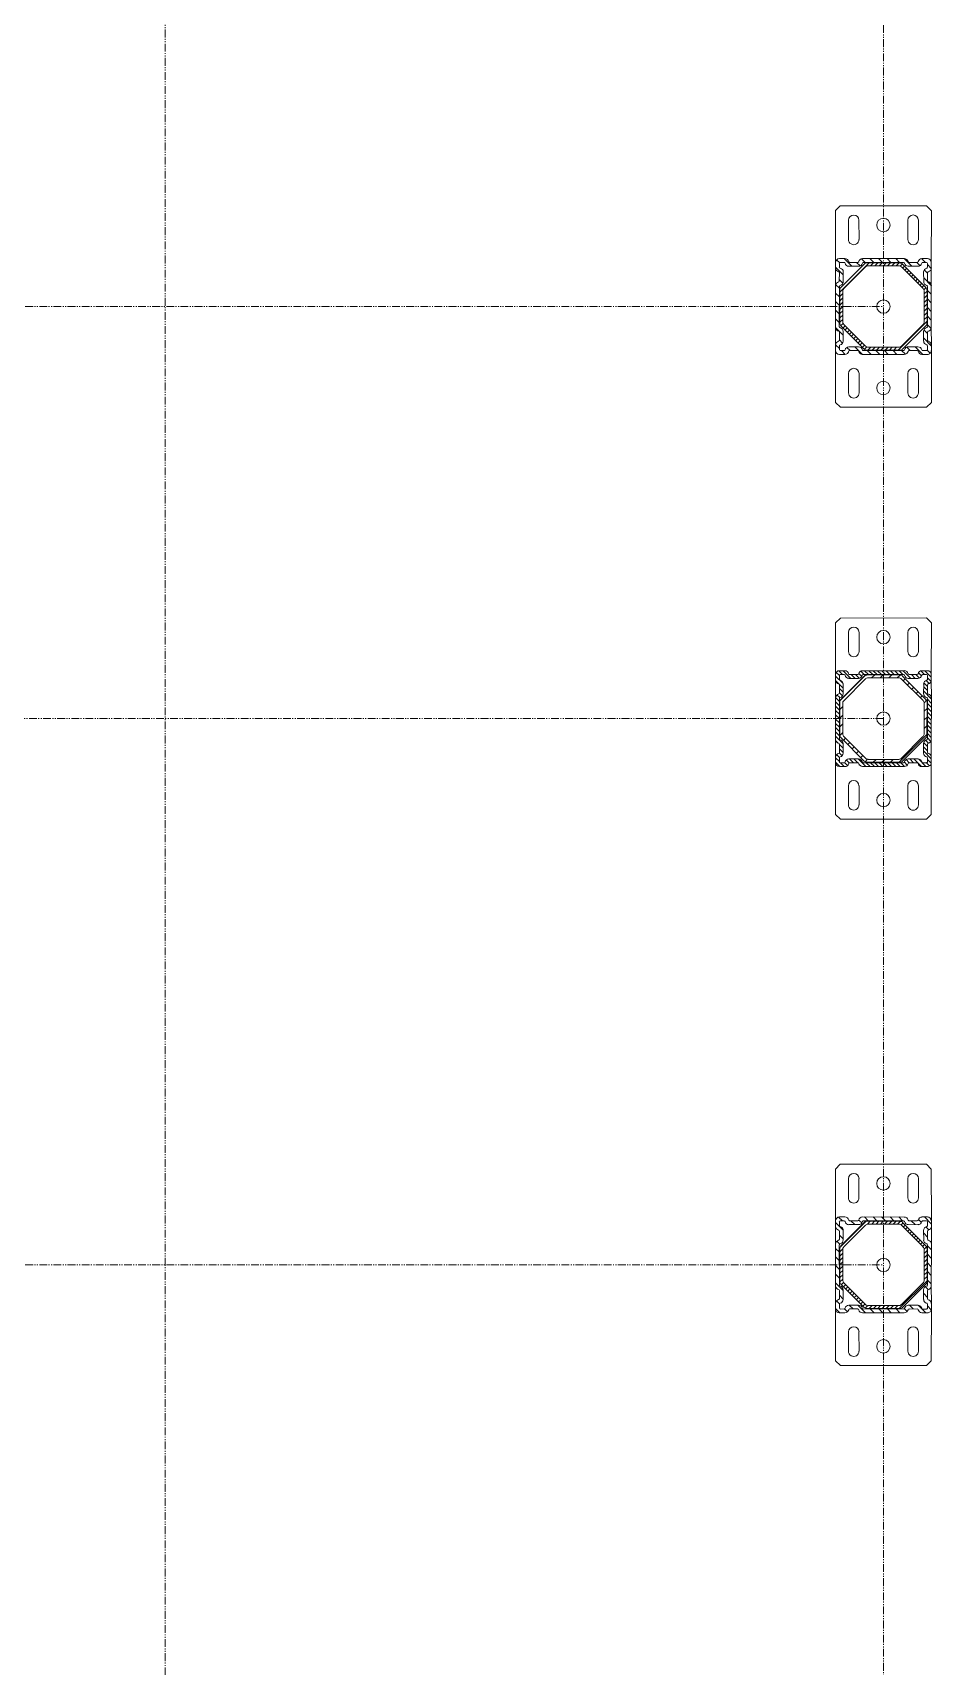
# Model space of a CAD drawing. Header units: millimetres. Extents: x 2179 to 44859, y 3478 to 159868.
# Drawn here: x 23008 to 23946, y 133084 to 134789 of the extents above; entities that cross this region are included whole.
import ezdxf

# ---------------------------------------------------------------- set-up
doc = ezdxf.new("R2010")
doc.units = ezdxf.units.MM
doc.linetypes.add('IMPORT-PHANTOM2', pattern=[14.732, 8.128, -1.524, 1.016, -1.524, 1.016, -1.524])
for name, color, linetype, lineweight in [('0-1', 7, 'IMPORT-PHANTOM2', 9), ('0-2', 7, 'Continuous', 9), ('2966-1_navrh dispozice stroju-HK_dwg-1', 7, 'Continuous', 9)]:
    doc.layers.add(name, color=color, linetype=linetype, lineweight=lineweight)

# ---------------------------------------------------------------- blocks, each defined once
blk = doc.blocks.new('2966-1_navrh dispozice stroju-HK_dwg__X1460-903035-1NP _ stroje - KOTVÍCÍ BODY')
at = {"layer": '0-2'}
for p, q in [((-11484.2, 7788.3), (-11486.3, 7790.4)), ((-11481.7, 7790.3), (-11484, 7792.6)), ((-11477.5, 7790.6), (-11480.5, 7793.6)), ((-11473, 7790.6), (-11476, 7793.6)), ((-11468.5, 7790.6), (-11471.5, 7793.6)), ((-11464, 7790.6), (-11467, 7793.6)), ((-11459.5, 7790.6), (-11462.5, 7793.6)), ((-11455.1, 7790.6), (-11458.1, 7793.6)), ((-11450.6, 7790.6), (-11453.6, 7793.6)), ((-11418.8, 7763.3), (-11449.1, 7793.6)), ((-11499.9, 7772.6), (-11502, 7774.7)), ((-11497.7, 7774.8), (-11499.8, 7777)), ((-11495.4, 7777.1), (-11497.5, 7779.2)), ((-11493.2, 7779.3), (-11495.3, 7781.4)), ((-11490.9, 7781.6), (-11493.1, 7783.7)), ((-11488.7, 7783.8), (-11490.8, 7785.9)), ((-11486.4, 7786.1), (-11488.6, 7788.2)), ((-11506.8, 7761.5), (-11509.8, 7764.5)), ((-11506.8, 7757), (-11509.8, 7760)), ((-11506.5, 7765.7), (-11508.8, 7768)), ((-11504.4, 7768.1), (-11506.5, 7770.2)), ((-11502.2, 7770.3), (-11504.3, 7772.5)), ((-11418.8, 7758.8), (-11421.8, 7761.8)), ((-11418.8, 7754.3), (-11421.8, 7757.3)), ((-11506.8, 7752.5), (-11509.8, 7755.5)), ((-11506.8, 7748.1), (-11509.8, 7751.1)), ((-11506.8, 7743.6), (-11509.8, 7746.6)), ((-11506.8, 7739.1), (-11509.8, 7742.1)), ((-11418.8, 7749.9), (-11421.8, 7752.9)), ((-11418.8, 7745.4), (-11421.8, 7748.4)), ((-11418.8, 7740.9), (-11421.8, 7743.9)), ((-11418.8, 7736.4), (-11421.8, 7739.4)), ((-11506.8, 7734.6), (-11509.8, 7737.6)), ((-11479.3, 7702.6), (-11509.8, 7733.1)), ((-11426.5, 7721.6), (-11428.6, 7723.7)), ((-11424.2, 7723.8), (-11426.3, 7726)), ((-11422, 7726.1), (-11424.1, 7728.2)), ((-11419.7, 7728.3), (-11422.1, 7730.7)), ((-11418.8, 7731.9), (-11421.8, 7734.9)), ((-11474.8, 7702.6), (-11477.8, 7705.6)), ((-11470.3, 7702.6), (-11473.3, 7705.6)), ((-11465.8, 7702.6), (-11468.8, 7705.6)), ((-11461.3, 7702.6), (-11464.3, 7705.6)), ((-11456.9, 7702.6), (-11459.9, 7705.6)), ((-11452.4, 7702.6), (-11455.4, 7705.6)), ((-11447.9, 7702.6), (-11450.9, 7705.6)), ((-11444.4, 7703.6), (-11446.7, 7705.9)), ((-11442.2, 7705.9), (-11444.3, 7708)), ((-11439.9, 7708.1), (-11442.1, 7710.2)), ((-11437.7, 7710.4), (-11439.8, 7712.5)), ((-11435.4, 7712.6), (-11437.6, 7714.7)), ((-11433.2, 7714.9), (-11435.3, 7717)), ((-11431, 7717.1), (-11433.1, 7719.2)), ((-11428.7, 7719.3), (-11430.8, 7721.5))]:
    blk.add_line(p, q, dxfattribs=at)
blk = doc.blocks.new('2966-1_navrh dispozice stroju-HK_dwg__X1461-903036-1NP _ stroje - KOTVÍCÍ BODY')
at = {"layer": '0-2'}
for p, q in [((-11514.3, 7787.9), (-11510.3, 7791.9)), ((-11508.1, 7794.1), (-11504.1, 7798)), ((-11502.5, 7790.7), (-11499.1, 7794.1)), ((-11494.1, 7790.1), (-11486.1, 7798.1)), ((-11481.1, 7794.1), (-11477.1, 7798.1)), ((-11472.2, 7794.1), (-11468.2, 7798.1)), ((-11463.2, 7794.1), (-11459.2, 7798.1)), ((-11454.2, 7794.1), (-11450.2, 7798.1)), ((-11445.2, 7794.1), (-11441.4, 7797.9)), ((-11439.9, 7790.4), (-11436.2, 7794.1)), ((-11431.3, 7790.1), (-11423.3, 7798.1)), ((-11418.6, 7793.8), (-11415.5, 7796.9)), ((-11514.3, 7769.9), (-11506.3, 7777.9)), ((-11510.3, 7782.9), (-11506.9, 7786.3)), ((-11422.3, 7781.1), (-11414.3, 7789.1)), ((-11422, 7772.4), (-11418.3, 7776.1)), ((-11514.3, 7760.9), (-11510.3, 7764.9)), ((-11514.3, 7751.9), (-11510.3, 7755.9)), ((-11418.3, 7767.1), (-11414.5, 7771)), ((-11418.3, 7758.1), (-11414.3, 7762.1)), ((-11514.3, 7743), (-11510.3, 7747)), ((-11418.3, 7749.2), (-11414.3, 7753.2)), ((-11418.3, 7740.2), (-11414.3, 7744.2)), ((-11514.3, 7734), (-11510.3, 7738)), ((-11514.1, 7725.2), (-11510.3, 7729)), ((-11510.3, 7720), (-11506.6, 7723.7)), ((-11422.3, 7718.2), (-11414.3, 7726.2)), ((-11418.3, 7731.2), (-11414.3, 7735.2)), ((-11514.3, 7707), (-11506.3, 7715)), ((-11505.3, 7698.1), (-11497.3, 7706.1)), ((-11492.3, 7702.1), (-11488.7, 7705.7)), ((-11442.4, 7698.1), (-11434.4, 7706.1)), ((-11429.5, 7702.1), (-11426.1, 7705.4)), ((-11421.7, 7709.9), (-11418.3, 7713.2)), ((-11418.3, 7704.3), (-11414.3, 7708.2)), ((-11513.1, 7699.2), (-11510, 7702.4)), ((-11487.2, 7698.2), (-11483.3, 7702.1)), ((-11478.4, 7698.1), (-11474.4, 7702.1)), ((-11469.4, 7698.1), (-11465.4, 7702.1)), ((-11460.4, 7698.1), (-11456.4, 7702.1)), ((-11451.4, 7698.1), (-11447.4, 7702.1)), ((-11424.4, 7698.1), (-11420.5, 7702.1))]:
    blk.add_line(p, q, dxfattribs=at)
blk = doc.blocks.new('2966-1_navrh dispozice stroju-HK_dwg__X1468-903043-1NP _ stroje - KOTVÍCÍ BODY')
at = {"layer": '0-2'}
for p, q in [((-10483.5, 7788.9), (-10485.7, 7791.1)), ((-10480.7, 7790.5), (-10483.3, 7793.2)), ((-10476.2, 7790.6), (-10479.2, 7793.6)), ((-10471.7, 7790.6), (-10474.7, 7793.6)), ((-10467.2, 7790.6), (-10470.2, 7793.6)), ((-10462.7, 7790.6), (-10465.7, 7793.6)), ((-10458.2, 7790.6), (-10461.2, 7793.6)), ((-10453.8, 7790.6), (-10456.8, 7793.6)), ((-10449.3, 7790.6), (-10452.3, 7793.6)), ((-10418.8, 7764.6), (-10447.8, 7793.6)), ((-10501.5, 7771), (-10503.6, 7773.1)), ((-10499.3, 7773.2), (-10501.4, 7775.4)), ((-10497, 7775.5), (-10499.1, 7777.6)), ((-10494.8, 7777.7), (-10496.9, 7779.8)), ((-10492.5, 7780), (-10494.6, 7782.1)), ((-10490.3, 7782.2), (-10492.4, 7784.3)), ((-10488, 7784.5), (-10490.2, 7786.6)), ((-10485.8, 7786.7), (-10487.9, 7788.8)), ((-10506.8, 7762.8), (-10509.8, 7765.8)), ((-10506.8, 7758.3), (-10509.8, 7761.3)), ((-10506.8, 7753.8), (-10509.8, 7756.8)), ((-10506, 7766.5), (-10508.1, 7768.6)), ((-10503.8, 7768.7), (-10505.9, 7770.9)), ((-10418.8, 7760.1), (-10421.8, 7763.1)), ((-10418.8, 7755.6), (-10421.8, 7758.6)), ((-10506.8, 7749.3), (-10509.8, 7752.3)), ((-10506.8, 7744.9), (-10509.8, 7747.9)), ((-10506.8, 7740.4), (-10509.8, 7743.4)), ((-10506.8, 7735.9), (-10509.8, 7738.9)), ((-10418.8, 7751.1), (-10421.8, 7754.1)), ((-10418.8, 7746.7), (-10421.8, 7749.7)), ((-10418.8, 7742.2), (-10421.8, 7745.2)), ((-10418.8, 7737.7), (-10421.8, 7740.7)), ((-10506.7, 7731.3), (-10509.8, 7734.4)), ((-10482.7, 7702.8), (-10509.6, 7729.7)), ((-10428.1, 7720), (-10430.2, 7722.1)), ((-10425.8, 7722.2), (-10427.9, 7724.4)), ((-10423.6, 7724.5), (-10425.7, 7726.6)), ((-10421.3, 7726.7), (-10423.4, 7728.8)), ((-10418.8, 7733.2), (-10421.8, 7736.2)), ((-10419.2, 7729.1), (-10421.8, 7731.7)), ((-10478, 7702.6), (-10481.1, 7705.7)), ((-10473.5, 7702.6), (-10476.5, 7705.6)), ((-10469, 7702.6), (-10472, 7705.6)), ((-10464.5, 7702.6), (-10467.5, 7705.6)), ((-10460, 7702.6), (-10463, 7705.6)), ((-10455.6, 7702.6), (-10458.6, 7705.6)), ((-10451.1, 7702.6), (-10454.1, 7705.6)), ((-10446.6, 7702.6), (-10449.6, 7705.6)), ((-10443.8, 7704.3), (-10445.9, 7706.4)), ((-10441.5, 7706.5), (-10443.6, 7708.6)), ((-10439.3, 7708.8), (-10441.4, 7710.9)), ((-10437, 7711), (-10439.2, 7713.1)), ((-10434.8, 7713.3), (-10436.9, 7715.4)), ((-10432.5, 7715.5), (-10434.7, 7717.6)), ((-10430.3, 7717.7), (-10432.4, 7719.9))]:
    blk.add_line(p, q, dxfattribs=at)
blk = doc.blocks.new('2966-1_navrh dispozice stroju-HK_dwg__X1469-903044-1NP _ stroje - KOTVÍCÍ BODY')
at = {"layer": '0-2'}
for p, q in [((-10514.3, 7791.1), (-10507.3, 7798.1)), ((-10504, 7792.4), (-10500.8, 7795.6)), ((-10497.3, 7790.1), (-10493.3, 7794.1)), ((-10484.3, 7794.1), (-10480.3, 7798.1)), ((-10475.4, 7794.1), (-10471.4, 7798.1)), ((-10466.4, 7794.1), (-10462.4, 7798.1)), ((-10457.4, 7794.1), (-10453.4, 7798.1)), ((-10448.4, 7794.1), (-10444.4, 7798.1)), ((-10441.7, 7791.8), (-10438.6, 7794.9)), ((-10434.4, 7790.1), (-10430.4, 7794.1)), ((-10422.3, 7784.3), (-10414.3, 7792.3)), ((-10421.5, 7794.1), (-10417.5, 7798)), ((-10511.8, 7784.6), (-10508.6, 7787.8)), ((-10510.3, 7777.1), (-10506.3, 7781.1)), ((-10422.3, 7775.3), (-10418.3, 7779.3)), ((-10514.3, 7764.1), (-10510.3, 7768.1)), ((-10514.3, 7755.1), (-10510.3, 7759.1)), ((-10418.7, 7769.9), (-10415.7, 7772.9)), ((-10418.3, 7761.3), (-10414.3, 7765.3)), ((-10418.3, 7752.3), (-10414.3, 7756.3)), ((-10514.3, 7746.2), (-10510.3, 7750.2)), ((-10514.3, 7737.2), (-10510.3, 7741.2)), ((-10418.3, 7743.4), (-10414.3, 7747.4)), ((-10514.3, 7728.2), (-10510.3, 7732.2)), ((-10511.1, 7722.4), (-10508.1, 7725.4)), ((-10422.3, 7721.4), (-10414.3, 7729.4)), ((-10418.3, 7734.4), (-10414.3, 7738.4)), ((-10514.2, 7701.3), (-10510.3, 7705.3)), ((-10510.3, 7714.2), (-10506.3, 7718.2)), ((-10508.5, 7698.1), (-10500.5, 7706.1)), ((-10495.5, 7702.1), (-10491.5, 7706.1)), ((-10445.6, 7698.1), (-10437.6, 7706.1)), ((-10432.6, 7702.1), (-10428.6, 7706.1)), ((-10422.3, 7712.4), (-10418.3, 7716.4)), ((-10418.3, 7707.4), (-10415.3, 7710.5)), ((-10489.1, 7699.5), (-10486.1, 7702.5)), ((-10481.5, 7698.1), (-10477.5, 7702.1)), ((-10472.6, 7698.1), (-10468.6, 7702.1)), ((-10463.6, 7698.1), (-10459.6, 7702.1)), ((-10454.6, 7698.1), (-10450.6, 7702.1)), ((-10426.7, 7699.1), (-10423.6, 7702.1)), ((-10418.7, 7698.1), (-10414.3, 7702.5))]:
    blk.add_line(p, q, dxfattribs=at)
blk = doc.blocks.new('2966-1_navrh dispozice stroju-HK_dwg__X1476-903051-1NP _ stroje - KOTVÍCÍ BODY')
at = {"layer": '0-2'}
for p, q in [((-11050.9, 7790.5), (-11053.4, 7793.1)), ((-11042, 7790.6), (-11045, 7793.6)), ((-11033, 7790.6), (-11036, 7793.6)), ((-11024, 7790.6), (-11027, 7793.6)), ((-10988.8, 7764.4), (-11018, 7793.6)), ((-11069.4, 7773.1), (-11071.5, 7775.2)), ((-11064.9, 7777.6), (-11067, 7779.7)), ((-11060.4, 7782.1), (-11062.5, 7784.2)), ((-11055.9, 7786.6), (-11058, 7788.7)), ((-11076.8, 7762.6), (-11079.8, 7765.5)), ((-11076.8, 7753.6), (-11079.8, 7756.6)), ((-11073.9, 7768.6), (-11076, 7770.7)), ((-10988.8, 7755.4), (-10991.8, 7758.4)), ((-11076.8, 7744.6), (-11079.8, 7747.6)), ((-10988.8, 7746.4), (-10991.8, 7749.4)), ((-10988.8, 7737.4), (-10991.8, 7740.4)), ((-11076.8, 7735.6), (-11079.8, 7738.6)), ((-11053.1, 7702.9), (-11079.5, 7729.3)), ((-10998.2, 7719.9), (-11000.3, 7722)), ((-10993.7, 7724.4), (-10995.8, 7726.5)), ((-10989.3, 7729), (-10991.9, 7731.5)), ((-11043.8, 7702.6), (-11046.8, 7705.6)), ((-11034.8, 7702.6), (-11037.8, 7705.6)), ((-11025.8, 7702.6), (-11028.8, 7705.6)), ((-11016.8, 7702.6), (-11019.8, 7705.6)), ((-11011.6, 7706.4), (-11013.8, 7708.5)), ((-11007.2, 7710.9), (-11009.3, 7713)), ((-11002.7, 7715.4), (-11004.8, 7717.5))]:
    blk.add_line(p, q, dxfattribs=at)
blk = doc.blocks.new('2966-1_navrh dispozice stroju-HK_dwg__X1477-903052-1NP _ stroje - KOTVÍCÍ BODY')
at = {"layer": '0-2'}
for p, q in [((-11084.3, 7791.3), (-11077.5, 7798.1)), ((-11084.1, 7787), (-11080.3, 7790.8)), ((-11077, 7794.1), (-11073.2, 7797.9)), ((-11074.1, 7792.6), (-11070.9, 7795.7)), ((-11071.8, 7790.4), (-11068, 7794.1)), ((-11067.6, 7790.1), (-11063.6, 7794.1)), ((-11063.1, 7790.1), (-11055.1, 7798.1)), ((-11054.6, 7794.1), (-11050.6, 7798.1)), ((-11050.1, 7794.1), (-11046.1, 7798.1)), ((-11045.6, 7794.1), (-11041.6, 7798.1)), ((-11041.1, 7794.1), (-11037.1, 7798.1)), ((-11036.6, 7794.1), (-11032.6, 7798.1)), ((-11032.1, 7794.1), (-11028.1, 7798.1)), ((-11027.6, 7794.1), (-11023.6, 7798.1)), ((-11023.1, 7794.1), (-11019.1, 7798.1)), ((-11018.7, 7794.1), (-11014.7, 7798.1)), ((-11014.2, 7794.1), (-11010.6, 7797.6)), ((-11011.8, 7792), (-11008.7, 7795.1)), ((-11009.1, 7790.2), (-11005.2, 7794.1)), ((-11004.7, 7790.1), (-11000.7, 7794.1)), ((-11000.2, 7790.1), (-10992.2, 7798.1)), ((-10992.3, 7784.6), (-10984.3, 7792.5)), ((-10991.7, 7794.1), (-10987.8, 7798)), ((-10988.3, 7793), (-10985, 7796.3)), ((-11084.3, 7768.8), (-11076.3, 7776.8)), ((-11082, 7784.7), (-11078.8, 7787.8)), ((-11080.3, 7781.8), (-11076.6, 7785.6)), ((-11080.3, 7777.3), (-11076.3, 7781.3)), ((-10992.3, 7780), (-10984.3, 7788)), ((-10992.3, 7775.5), (-10988.3, 7779.5)), ((-10991.6, 7771.8), (-10988.3, 7775)), ((-10988.8, 7770), (-10985.8, 7773)), ((-11084.3, 7764.4), (-11080.3, 7768.4)), ((-11084.3, 7759.9), (-11080.3, 7763.9)), ((-11084.3, 7755.4), (-11080.3, 7759.4)), ((-10988.3, 7766.1), (-10984.3, 7770)), ((-10988.3, 7761.6), (-10984.3, 7765.6)), ((-10988.3, 7757.1), (-10984.3, 7761.1)), ((-10988.3, 7752.6), (-10984.3, 7756.6)), ((-11084.3, 7750.9), (-11080.3, 7754.9)), ((-11084.3, 7746.4), (-11080.3, 7750.4)), ((-11084.3, 7741.9), (-11080.3, 7745.9)), ((-11084.3, 7737.4), (-11080.3, 7741.4)), ((-10988.3, 7748.1), (-10984.3, 7752.1)), ((-10988.3, 7743.6), (-10984.3, 7747.6)), ((-10988.3, 7739.1), (-10984.3, 7743.1)), ((-11084.3, 7732.9), (-11080.3, 7736.9)), ((-11084.3, 7728.4), (-11080.3, 7732.4)), ((-11083.8, 7724.4), (-11080.3, 7727.9)), ((-11081.3, 7722.4), (-11078.2, 7725.5)), ((-11080.3, 7719), (-11076.4, 7722.9)), ((-10992.3, 7721.7), (-10984.3, 7729.7)), ((-10988.3, 7734.6), (-10984.3, 7738.6)), ((-10988.3, 7730.1), (-10984.3, 7734.1)), ((-10986.9, 7722.5), (-10984.6, 7724.9)), ((-11084.3, 7706), (-11076.3, 7714)), ((-11084.3, 7701.5), (-11080.3, 7705.5)), ((-11080.3, 7714.5), (-11076.3, 7718.5)), ((-11078.7, 7698.1), (-11070.8, 7706)), ((-11074.2, 7698.1), (-11066.2, 7706.1)), ((-11065.8, 7702.1), (-11061.8, 7706.1)), ((-11061.3, 7702.1), (-11058, 7705.4)), ((-11015.9, 7698.1), (-11007.9, 7706.1)), ((-11007.4, 7702.1), (-11003.4, 7706.1)), ((-11002.9, 7702.1), (-10998.9, 7706.1)), ((-10998.5, 7702), (-10995.5, 7705)), ((-10992.3, 7717.2), (-10988.3, 7721.2)), ((-10992.3, 7712.7), (-10988.3, 7716.7)), ((-10991.2, 7709.3), (-10988.2, 7712.3)), ((-10988.4, 7707.6), (-10985.4, 7710.6)), ((-10988.3, 7703.2), (-10984.3, 7707.2)), ((-11082.5, 7698.8), (-11079.2, 7702.1)), ((-11059.2, 7699.6), (-11056.2, 7702.6)), ((-11056.3, 7698.1), (-11052.3, 7702.1)), ((-11051.8, 7698.1), (-11047.8, 7702.1)), ((-11047.3, 7698.1), (-11043.3, 7702.1)), ((-11042.8, 7698.1), (-11038.8, 7702.1)), ((-11038.3, 7698.1), (-11034.3, 7702.1)), ((-11033.8, 7698.1), (-11029.8, 7702.1)), ((-11029.3, 7698.1), (-11025.3, 7702.1)), ((-11024.9, 7698.1), (-11020.9, 7702.1)), ((-11020.4, 7698.1), (-11016.4, 7702.1)), ((-11011.1, 7698.3), (-11008.8, 7700.7)), ((-10996.8, 7699.2), (-10993.8, 7702.2)), ((-10993.4, 7698.1), (-10989.4, 7702.1)), ((-10988.9, 7698.1), (-10984.3, 7702.7))]:
    blk.add_line(p, q, dxfattribs=at)
blk = doc.blocks.new('2966-1_navrh dispozice stroju-HK_dwg-867852-1NP _ stroje - KOTVÍCÍ BODY')
at = {"layer": '0-1'}
for p, q in [((-15836.8, 17684.7), (-337.4, 8367.9)), ((-6606.8, 11261.4), (-5834, 12547)), ((-5465.5, 12325.5), (-6238.2, 11039.9)), ((-5749.7, 10746.2), (-4976.9, 12031.8))]:
    blk.add_line(p, q, dxfattribs=at)
at = {"layer": '0-1', "flags": 128}
blk.add_lwpolyline([(-1810.9, 10128.7), (-15450.4, 18327.5), (-16223.2, 17041.9), (-2583.7, 8843.1)], close=True, dxfattribs=at)
at = {"layer": '0-2'}
for p, q in [((-5880.9, 12604.9), (-5898, 12615.2)), ((-5892.3, 12624.7), (-5875.2, 12614.4)), ((-5859.7, 12593.6), (-5855.2, 12601)), ((-5856.6, 12590.9), (-5851.4, 12599.6)), ((-5856.1, 12607.2), (-5853.2, 12612.2)), ((-5852.3, 12605.8), (-5850.2, 12609.3)), ((-5848.9, 12609.6), (-5845.4, 12607.5)), ((-5843.3, 12601.6), (-5834.6, 12596.4)), ((-5840.6, 12604.6), (-5833.2, 12600.2)), ((-5828.3, 12597.3), (-5792.3, 12575.6)), ((-5888.1, 12554.1), (-5865.6, 12591.5)), ((-5884.3, 12552.7), (-5862.6, 12588.8)), ((-5864.1, 12585.2), (-5881.9, 12555.7)), ((-5862.2, 12582.6), (-5878.6, 12555.2)), ((-5828.3, 12595.3), (-5861.7, 12587)), ((-5828.8, 12592.1), (-5859.8, 12584.4)), ((-5798.4, 12575.2), (-5825.8, 12591.7)), ((-5795.8, 12577.2), (-5825.3, 12594.9)), ((-5924.3, 12571.5), (-5907.1, 12561.2)), ((-5788.9, 12541.8), (-5796.6, 12572.8)), ((-5785.7, 12541.3), (-5794, 12574.7)), ((-5790.1, 12569.6), (-5781.5, 12564.4)), ((-5787.4, 12572.7), (-5780, 12568.3)), ((-5775.2, 12565.3), (-5771.7, 12563.3)), ((-5912.8, 12551.8), (-5929.9, 12562.1)), ((-5891.6, 12540.5), (-5887.2, 12547.8)), ((-5888.6, 12537.8), (-5883.4, 12546.4)), ((-5882.3, 12552.7), (-5874, 12519.3)), ((-5879.1, 12552.2), (-5871.4, 12521.3)), ((-5779.4, 12556.3), (-5784.6, 12547.6)), ((-5776.4, 12553.6), (-5780.8, 12546.2)), ((-5771.4, 12561.9), (-5773.5, 12558.4)), ((-5767.4, 12560.7), (-5770.4, 12555.7)), ((-5900.6, 12533.4), (-5897.6, 12538.3)), ((-5896.6, 12532.1), (-5894.5, 12535.6)), ((-5892.8, 12528.7), (-5896.3, 12530.8)), ((-5877.9, 12524.4), (-5886.5, 12529.6)), ((-5805.8, 12511.5), (-5789.4, 12538.8)), ((-5783.7, 12541.4), (-5805.4, 12505.3)), ((-5803.9, 12508.8), (-5786.1, 12538.3)), ((-5779.9, 12539.9), (-5802.4, 12502.6)), ((-5743.7, 12522.5), (-5760.9, 12532.8)), ((-5755.2, 12542.2), (-5738.1, 12531.9)), ((-5880.6, 12521.3), (-5888, 12525.8)), ((-5839.7, 12496.7), (-5875.7, 12518.4)), ((-5872.2, 12516.9), (-5842.7, 12499.2)), ((-5869.6, 12518.8), (-5842.2, 12502.4)), ((-5839.7, 12498.7), (-5806.3, 12507)), ((-5839.2, 12501.9), (-5808.3, 12509.6)), ((-5824.7, 12492.4), (-5833.4, 12497.6)), ((-5811.4, 12503.1), (-5816.6, 12494.5)), ((-5808.3, 12500.4), (-5812.8, 12493.1)), ((-5827.4, 12489.4), (-5834.8, 12493.8)), ((-5819.1, 12484.4), (-5822.6, 12486.5)), ((-5815.7, 12488.2), (-5817.8, 12484.7)), ((-5811.9, 12486.8), (-5814.8, 12481.8)), ((-5775.7, 12469.4), (-5792.8, 12479.7)), ((-5787.1, 12489.1), (-5770, 12478.8)), ((-5512.3, 12383.4), (-5529.5, 12393.7)), ((-5523.8, 12403.1), (-5506.6, 12392.8)), ((-5491.1, 12372.1), (-5486.7, 12379.4)), ((-5488.1, 12369.4), (-5482.9, 12378)), ((-5487.6, 12385.7), (-5484.6, 12390.7)), ((-5483.8, 12384.3), (-5481.7, 12387.7)), ((-5480.3, 12388.1), (-5476.9, 12386)), ((-5474.7, 12380.1), (-5466.1, 12374.8)), ((-5472, 12383.1), (-5464.6, 12378.7)), ((-5459.8, 12375.8), (-5423.7, 12354.1)), ((-5519.5, 12332.6), (-5497.1, 12369.9)), ((-5515.7, 12331.1), (-5494, 12367.2)), ((-5495.6, 12363.7), (-5513.3, 12334.2)), ((-5493.7, 12361), (-5510.1, 12333.7)), ((-5459.8, 12373.8), (-5493.1, 12365.5)), ((-5460.3, 12370.6), (-5491.2, 12362.9)), ((-5429.9, 12353.7), (-5457.2, 12370.1)), ((-5427.3, 12355.6), (-5456.7, 12373.3)), ((-5555.7, 12350), (-5538.6, 12339.7)), ((-5420.4, 12320.3), (-5428.1, 12351.2)), ((-5417.2, 12319.8), (-5425.5, 12353.2)), ((-5421.6, 12348.1), (-5412.9, 12342.9)), ((-5418.9, 12351.2), (-5411.5, 12346.7)), ((-5406.7, 12343.8), (-5403.2, 12341.7)), ((-5544.3, 12330.3), (-5561.4, 12340.6)), ((-5523.1, 12318.9), (-5518.6, 12326.3)), ((-5520, 12316.2), (-5514.8, 12324.9)), ((-5513.8, 12331.2), (-5505.5, 12297.8)), ((-5510.6, 12330.7), (-5502.8, 12299.7)), ((-5410.9, 12334.7), (-5416.1, 12326.1)), ((-5407.8, 12332), (-5412.3, 12324.7)), ((-5402.8, 12340.4), (-5404.9, 12336.9)), ((-5398.9, 12339.1), (-5401.9, 12334.2)), ((-5532, 12311.8), (-5529, 12316.8)), ((-5528.1, 12310.6), (-5526, 12314.1)), ((-5524.3, 12307.2), (-5527.7, 12309.2)), ((-5509.3, 12302.9), (-5518, 12308.1)), ((-5437.2, 12289.9), (-5420.8, 12317.3)), ((-5415.2, 12319.8), (-5436.9, 12283.7)), ((-5435.3, 12287.3), (-5417.6, 12316.8)), ((-5411.4, 12318.4), (-5433.8, 12281)), ((-5375.2, 12301), (-5392.3, 12311.3)), ((-5386.7, 12320.7), (-5369.5, 12310.4)), ((-5512, 12299.8), (-5519.4, 12304.2)), ((-5471.1, 12275.2), (-5507.2, 12296.9)), ((-5503.6, 12295.3), (-5474.2, 12277.6)), ((-5501, 12297.3), (-5473.7, 12280.8)), ((-5471.1, 12277.2), (-5437.8, 12285.5)), ((-5470.7, 12280.4), (-5439.7, 12288.1)), ((-5456.2, 12270.9), (-5464.9, 12276.1)), ((-5442.8, 12281.6), (-5448, 12272.9)), ((-5439.8, 12278.9), (-5444.2, 12271.5)), ((-5458.9, 12267.9), (-5466.3, 12272.3)), ((-5450.6, 12262.9), (-5454.1, 12265)), ((-5447.1, 12266.7), (-5449.2, 12263.2)), ((-5443.3, 12265.3), (-5446.3, 12260.3)), ((-5407.1, 12247.8), (-5424.3, 12258.1)), ((-5418.6, 12267.6), (-5401.5, 12257.3)), ((-5035.3, 12109.5), (-5018.1, 12099.2)), ((-5023.8, 12089.7), (-5040.9, 12100)), ((-5002.6, 12078.4), (-4998.2, 12085.8)), ((-4999.1, 12092), (-4996.1, 12097)), ((-4995.3, 12090.6), (-4993.2, 12094.1)), ((-4991.8, 12094.4), (-4988.3, 12092.3)), ((-4986.2, 12086.4), (-4977.5, 12081.2)), ((-4983.5, 12089.4), (-4976.1, 12085)), ((-5031, 12038.9), (-5008.5, 12076.3)), ((-5027.2, 12037.5), (-5005.5, 12073.6)), ((-5007.1, 12070), (-5024.8, 12040.5)), ((-4971.2, 12080.1), (-5004.6, 12071.8)), ((-4971.7, 12076.9), (-5002.7, 12069.2)), ((-4999.6, 12075.7), (-4994.3, 12084.4)), ((-4971.3, 12082.1), (-4935.2, 12060.4)), ((-4941.4, 12060), (-4968.7, 12076.5)), ((-4938.8, 12062), (-4968.2, 12079.7)), ((-5067.2, 12056.3), (-5050.1, 12046)), ((-5005.1, 12067.4), (-5021.6, 12040)), ((-4931.8, 12026.6), (-4939.5, 12057.6)), ((-4928.6, 12026.1), (-4936.9, 12059.5)), ((-4933, 12054.4), (-4924.4, 12049.2)), ((-4930.3, 12057.5), (-4923, 12053.1)), ((-5055.7, 12036.6), (-5072.9, 12046.9)), ((-5025.2, 12037.5), (-5016.9, 12004.1)), ((-5022, 12037), (-5014.3, 12006.1)), ((-4922.4, 12041.1), (-4927.6, 12032.4)), ((-4919.3, 12038.4), (-4923.7, 12031)), ((-4918.1, 12050.1), (-4914.7, 12048.1)), ((-4914.3, 12046.7), (-4916.4, 12043.2)), ((-4910.4, 12045.5), (-4913.4, 12040.5)), ((-4865.5, 12023.2), (-4911.7, 12051)), ((-5043.5, 12018.2), (-5040.5, 12023.1)), ((-5039.5, 12017), (-5037.4, 12020.4)), ((-5034.5, 12025.3), (-5030.1, 12032.6)), ((-5031.5, 12022.6), (-5026.3, 12031.2)), ((-4948.7, 11996.3), (-4932.3, 12023.6)), ((-4926.7, 12026.2), (-4948.3, 11990.1)), ((-4946.8, 11993.6), (-4929.1, 12023.1)), ((-4922.8, 12024.7), (-4945.3, 11987.4)), ((-4886.7, 12007.3), (-4903.8, 12017.6)), ((-4898.1, 12027), (-4881, 12016.7)), ((-5035.7, 12013.5), (-5039.2, 12015.6)), ((-5023.5, 12006.2), (-5030.9, 12010.6)), ((-5020.8, 12009.2), (-5029.5, 12014.4)), ((-4982.6, 11981.6), (-5018.7, 12003.2)), ((-5015.1, 12001.7), (-4985.6, 11984)), ((-5012.5, 12003.6), (-4985.2, 11987.2)), ((-4982.6, 11983.5), (-4949.2, 11991.8)), ((-4982.1, 11986.7), (-4951.2, 11994.4)), ((-4954.3, 11987.9), (-4959.5, 11979.3)), ((-4951.3, 11985.2), (-4955.7, 11977.9)), ((-4970.4, 11974.2), (-4977.7, 11978.6)), ((-4967.7, 11977.3), (-4976.3, 11982.5)), ((-4962.1, 11969.2), (-4965.5, 11971.3)), ((-4958.6, 11973), (-4960.7, 11969.6)), ((-4954.8, 11971.6), (-4957.8, 11966.6)), ((-4930.1, 11973.9), (-4912.9, 11963.6)), ((-4918.6, 11954.2), (-4935.7, 11964.5))]:
    blk.add_line(p, q, dxfattribs=at)
at = {"layer": '0-2', "flags": 128}
for points in [[(-5842.7, 12610.6), (-5847.7, 12613.6), (-5893.9, 12641.4), (-5900.8, 12639.7), (-5947.2, 12562.5), (-5945.5, 12555.7), (-5899.2, 12527.9), (-5894.2, 12524.9), (-5878.4, 12515.4), (-5841.1, 12492.9), (-5825.3, 12483.5), (-5820.3, 12480.5), (-5774.1, 12452.6), (-5767.2, 12454.4), (-5720.8, 12531.5), (-5722.5, 12538.4), (-5768.8, 12566.2), (-5773.8, 12569.2), (-5789.6, 12578.6), (-5826.9, 12601.1)], [(-5474.2, 12389), (-5479.1, 12392), (-5525.4, 12419.9), (-5532.3, 12418.1), (-5578.6, 12341), (-5576.9, 12334.1), (-5530.6, 12306.3), (-5525.7, 12303.3), (-5509.9, 12293.9), (-5472.5, 12271.4), (-5456.8, 12261.9), (-5451.8, 12258.9), (-5405.5, 12231.1), (-5398.6, 12232.8), (-5352.3, 12310), (-5354, 12316.8), (-5400.3, 12344.6), (-5405.2, 12347.6), (-5421, 12357.1), (-5458.4, 12379.6)]]:
    blk.add_lwpolyline(points, close=True, dxfattribs=at)
for points in [[(-4985.6, 12095.4), (-4990.6, 12098.4), (-5036.9, 12126.2), (-5043.7, 12124.5), (-5090.1, 12047.3), (-5088.4, 12040.5), (-5042.1, 12012.7), (-5037.1, 12009.7), (-5021.4, 12000.2), (-4984, 11977.7), (-4968.2, 11968.3)], [(-4932.5, 12063.4), (-4969.8, 12085.9), (-4985.6, 12095.4)], [(-4911.7, 12051), (-4916.7, 12054), (-4932.5, 12063.4)], [(-4968.2, 11968.3), (-4963.3, 11965.3), (-4917, 11937.4), (-4910.1, 11939.2), (-4863.7, 12016.3), (-4865.5, 12023.2)]]:
    blk.add_lwpolyline(points, dxfattribs=at)
at = {"layer": '0-2'}
for centre in [(-5906.9, 12590.8), (-5834, 12547), (-5761.2, 12503.2), (-5538.3, 12369.3), (-5465.5, 12325.5), (-5392.6, 12281.7), (-5049.8, 12075.6), (-4976.9, 12031.8), (-4904.1, 11988)]:
    blk.add_circle(centre, 7, dxfattribs=at)
for centre, radius, start, end in [((-5895.2, 12620), 5.5, 58.9896, 238.9896), ((-5878, 12609.6), 5.5, 238.9896, 58.9896), ((-5849.7, 12610.1), 4, 58.9896, 148.9896), ((-5852.7, 12605.2), 4, 148.9896, 227.4527), ((-5856.1, 12601.5), 1, 328.9896, 47.4527), ((-5851.5, 12605.3), 1, 148.9896, 227.4527), ((-5854.9, 12601.6), 4, 328.9896, 47.4527), ((-5849.4, 12608.8), 1, 58.9896, 148.9896), ((-5845.9, 12606.7), 1, 340.5266, 58.9896), ((-5841.2, 12605), 4, 160.5266, 238.9896), ((-5844.8, 12607.2), 4, 340.5266, 58.9896), ((-5840, 12605.5), 1, 160.5266, 238.9896), ((-5832.5, 12599.8), 4, 238.9896, 317.4527), ((-5832.7, 12601.1), 1, 238.9896, 317.4527), ((-5829, 12597.7), 4, 58.9896, 137.4527), ((-5828.9, 12596.4), 1, 58.9896, 137.4527), ((-5862.2, 12589.4), 4, 70.5266, 148.9896), ((-5860.7, 12583.1), 4, 103.9896, 148.9896), ((-5861.7, 12588.2), 1, 70.5266, 148.9896), ((-5858.8, 12580.5), 4, 103.9896, 148.9896), ((-5860.1, 12593), 4, 250.5266, 328.9896), ((-5860.5, 12594.1), 1, 250.5266, 328.9896), ((-5827.8, 12588.2), 4, 58.9896, 103.9896), ((-5827.4, 12591.4), 4, 58.9896, 103.9896), ((-5927.1, 12566.8), 5.5, 58.9896, 238.9896), ((-5800.5, 12571.8), 4, 13.9896, 58.9896), ((-5797.9, 12573.7), 4, 13.9896, 58.9896), ((-5792.8, 12574.7), 1, 340.5266, 58.9896), ((-5788.1, 12573.1), 4, 160.5266, 238.9896), ((-5791.6, 12575.2), 4, 340.5266, 58.9896), ((-5786.9, 12573.5), 1, 160.5266, 238.9896), ((-5779.4, 12567.9), 4, 238.9896, 317.4527), ((-5779.5, 12569.1), 1, 238.9896, 317.4527), ((-5775.8, 12565.7), 4, 58.9896, 137.4527), ((-5775.7, 12564.5), 1, 58.9896, 137.4527), ((-5772.3, 12562.4), 1, 328.9896, 58.9896), ((-5770.9, 12562.7), 4, 328.9896, 58.9896), ((-5910, 12556.5), 5.5, 238.9896, 58.9896), ((-5884.7, 12552), 4, 148.9896, 227.4527), ((-5888, 12548.3), 1, 328.9896, 47.4527), ((-5883.4, 12552.2), 1, 148.9896, 227.4527), ((-5886.8, 12548.5), 4, 328.9896, 47.4527), ((-5878.4, 12553.7), 4, 148.9896, 193.9896), ((-5875.2, 12553.2), 4, 148.9896, 193.9896), ((-5781.2, 12545.6), 4, 148.9896, 227.4527), ((-5780, 12545.7), 1, 148.9896, 227.4527), ((-5776, 12554.2), 4, 70.5266, 148.9896), ((-5775.5, 12553.1), 1, 70.5266, 148.9896), ((-5773.9, 12557.8), 4, 250.5266, 328.9896), ((-5774.3, 12558.9), 1, 250.5266, 328.9896), ((-5897.1, 12531.3), 4, 148.9896, 238.9896), ((-5894.1, 12536.3), 4, 70.5266, 148.9896), ((-5895.8, 12531.6), 1, 148.9896, 238.9896), ((-5893.7, 12535.1), 1, 70.5266, 148.9896), ((-5892, 12539.8), 4, 250.5266, 328.9896), ((-5892.5, 12541), 1, 250.5266, 328.9896), ((-5892.3, 12529.5), 1, 238.9896, 317.4527), ((-5888.6, 12526.2), 4, 58.9896, 137.4527), ((-5792.8, 12540.8), 4, 328.9896, 13.9896), ((-5789.6, 12540.4), 4, 328.9896, 13.9896), ((-5784.6, 12541.9), 1, 328.9896, 47.4527), ((-5783.3, 12542), 4, 328.9896, 47.4527), ((-5758, 12537.5), 5.5, 58.9896, 238.9896), ((-5740.9, 12527.2), 5.5, 238.9896, 58.9896), ((-5892.2, 12528.3), 4, 238.9896, 317.4527), ((-5888.5, 12524.9), 1, 58.9896, 137.4527), ((-5881.1, 12520.5), 1, 340.5266, 58.9896), ((-5876.4, 12518.8), 4, 160.5266, 238.9896), ((-5879.9, 12521), 4, 340.5266, 58.9896), ((-5875.2, 12519.3), 1, 160.5266, 238.9896), ((-5870.1, 12520.3), 4, 193.9896, 238.9896), ((-5867.5, 12522.2), 4, 193.9896, 238.9896), ((-5840.6, 12502.6), 4, 238.9896, 283.9896), ((-5840.2, 12505.8), 4, 238.9896, 283.9896), ((-5839.1, 12497.6), 1, 238.9896, 317.4527), ((-5835.5, 12494.2), 4, 58.9896, 137.4527), ((-5807.9, 12501.1), 4, 70.5266, 148.9896), ((-5809.2, 12513.5), 4, 283.9896, 328.9896), ((-5807.5, 12499.9), 1, 70.5266, 148.9896), ((-5805.8, 12504.6), 4, 250.5266, 328.9896), ((-5806.3, 12505.8), 1, 250.5266, 328.9896), ((-5807.3, 12510.9), 4, 283.9896, 328.9896), ((-5839, 12496.4), 4, 238.9896, 317.4527), ((-5835.3, 12493), 1, 58.9896, 137.4527), ((-5828, 12488.5), 1, 340.5266, 58.9896), ((-5823.2, 12486.9), 4, 160.5266, 238.9896), ((-5826.8, 12489), 4, 340.5266, 58.9896), ((-5822.1, 12487.4), 1, 160.5266, 238.9896), ((-5818.3, 12483.9), 4, 238.9896, 328.9896), ((-5818.6, 12485.3), 1, 238.9896, 328.9896), ((-5813.1, 12492.4), 4, 148.9896, 227.4527), ((-5816.5, 12488.7), 1, 328.9896, 47.4527), ((-5811.9, 12492.5), 1, 148.9896, 227.4527), ((-5815.3, 12488.9), 4, 328.9896, 47.4527), ((-5790, 12484.4), 5.5, 58.9896, 238.9896), ((-5772.8, 12474.1), 5.5, 238.9896, 58.9896), ((-5526.6, 12398.4), 5.5, 58.9896, 238.9896), ((-5509.5, 12388.1), 5.5, 238.9896, 58.9896), ((-5481.2, 12388.6), 4, 58.9896, 148.9896), ((-5484.2, 12383.6), 4, 148.9896, 227.4527), ((-5487.6, 12380), 1, 328.9896, 47.4527), ((-5482.9, 12383.8), 1, 148.9896, 227.4527), ((-5486.3, 12380.1), 4, 328.9896, 47.4527), ((-5480.8, 12387.2), 1, 58.9896, 148.9896), ((-5477.4, 12385.1), 1, 340.5266, 58.9896), ((-5472.7, 12383.5), 4, 160.5266, 238.9896), ((-5476.2, 12385.6), 4, 340.5266, 58.9896), ((-5471.5, 12384), 1, 160.5266, 238.9896), ((-5464, 12378.3), 4, 238.9896, 317.4527), ((-5464.1, 12379.5), 1, 238.9896, 317.4527), ((-5460.4, 12376.1), 4, 58.9896, 137.4527), ((-5460.3, 12374.9), 1, 58.9896, 137.4527), ((-5493.7, 12367.9), 4, 70.5266, 148.9896), ((-5492.2, 12361.6), 4, 103.9896, 148.9896), ((-5493.2, 12366.7), 1, 70.5266, 148.9896), ((-5490.2, 12359), 4, 103.9896, 148.9896), ((-5491.5, 12371.4), 4, 250.5266, 328.9896), ((-5492, 12372.6), 1, 250.5266, 328.9896), ((-5459.3, 12366.7), 4, 58.9896, 103.9896), ((-5458.8, 12369.9), 4, 58.9896, 103.9896), ((-5558.6, 12345.3), 5.5, 58.9896, 238.9896), ((-5432, 12350.3), 4, 13.9896, 58.9896), ((-5429.3, 12352.2), 4, 13.9896, 58.9896), ((-5424.2, 12353.2), 1, 340.5266, 58.9896), ((-5419.5, 12351.5), 4, 160.5266, 238.9896), ((-5423.1, 12353.7), 4, 340.5266, 58.9896), ((-5418.4, 12352), 1, 160.5266, 238.9896), ((-5410.9, 12346.3), 4, 238.9896, 317.4527), ((-5411, 12347.6), 1, 238.9896, 317.4527), ((-5407.3, 12344.2), 4, 58.9896, 137.4527), ((-5407.2, 12343), 1, 58.9896, 137.4527), ((-5403.7, 12340.9), 1, 328.9896, 58.9896), ((-5402.3, 12341.2), 4, 328.9896, 58.9896), ((-5541.4, 12335), 5.5, 238.9896, 58.9896), ((-5516.1, 12330.5), 4, 148.9896, 227.4527), ((-5519.5, 12326.8), 1, 328.9896, 47.4527), ((-5514.9, 12330.6), 1, 148.9896, 227.4527), ((-5518.3, 12326.9), 4, 328.9896, 47.4527), ((-5509.9, 12332.1), 4, 148.9896, 193.9896), ((-5506.7, 12331.6), 4, 148.9896, 193.9896), ((-5412.7, 12324), 4, 148.9896, 227.4527), ((-5411.4, 12324.2), 1, 148.9896, 227.4527), ((-5407.5, 12332.7), 4, 70.5266, 148.9896), ((-5407, 12331.5), 1, 70.5266, 148.9896), ((-5405.3, 12336.2), 4, 250.5266, 328.9896), ((-5405.8, 12337.4), 1, 250.5266, 328.9896), ((-5528.6, 12309.8), 4, 148.9896, 238.9896), ((-5525.6, 12314.7), 4, 70.5266, 148.9896), ((-5527.2, 12310.1), 1, 148.9896, 238.9896), ((-5525.1, 12313.6), 1, 70.5266, 148.9896), ((-5523.5, 12318.3), 4, 250.5266, 328.9896), ((-5523.9, 12319.4), 1, 250.5266, 328.9896), ((-5523.7, 12308), 1, 238.9896, 317.4527), ((-5520.1, 12304.6), 4, 58.9896, 137.4527), ((-5424.2, 12319.3), 4, 328.9896, 13.9896), ((-5421, 12318.8), 4, 328.9896, 13.9896), ((-5416, 12320.3), 1, 328.9896, 47.4527), ((-5414.8, 12320.5), 4, 328.9896, 47.4527), ((-5389.5, 12316), 5.5, 58.9896, 238.9896), ((-5372.3, 12305.7), 5.5, 238.9896, 58.9896), ((-5523.6, 12306.8), 4, 238.9896, 317.4527), ((-5519.9, 12303.4), 1, 58.9896, 137.4527), ((-5512.6, 12299), 1, 340.5266, 58.9896), ((-5507.8, 12297.3), 4, 160.5266, 238.9896), ((-5511.4, 12299.4), 4, 340.5266, 58.9896), ((-5506.7, 12297.8), 1, 160.5266, 238.9896), ((-5501.6, 12298.8), 4, 193.9896, 238.9896), ((-5499, 12300.7), 4, 193.9896, 238.9896), ((-5472.1, 12281.1), 4, 238.9896, 283.9896), ((-5471.6, 12284.3), 4, 238.9896, 283.9896), ((-5470.6, 12276.1), 1, 238.9896, 317.4527), ((-5466.9, 12272.7), 4, 58.9896, 137.4527), ((-5439.4, 12279.5), 4, 70.5266, 148.9896), ((-5438.9, 12278.4), 1, 70.5266, 148.9896), ((-5440.7, 12292), 4, 283.9896, 328.9896), ((-5437.3, 12283.1), 4, 250.5266, 328.9896), ((-5437.7, 12284.3), 1, 250.5266, 328.9896), ((-5438.7, 12289.4), 4, 283.9896, 328.9896), ((-5470.5, 12274.8), 4, 238.9896, 317.4527), ((-5466.8, 12271.4), 1, 58.9896, 137.4527), ((-5459.4, 12267), 1, 340.5266, 58.9896), ((-5454.7, 12265.3), 4, 160.5266, 238.9896), ((-5458.3, 12267.5), 4, 340.5266, 58.9896), ((-5453.5, 12265.8), 1, 160.5266, 238.9896), ((-5449.7, 12262.4), 4, 238.9896, 328.9896), ((-5450.1, 12263.7), 1, 238.9896, 328.9896), ((-5444.6, 12270.9), 4, 148.9896, 227.4527), ((-5448, 12267.2), 1, 328.9896, 47.4527), ((-5443.4, 12271), 1, 148.9896, 227.4527), ((-5446.7, 12267.3), 4, 328.9896, 47.4527), ((-5421.4, 12262.8), 5.5, 58.9896, 238.9896), ((-5404.3, 12252.5), 5.5, 238.9896, 58.9896), ((-5038.1, 12104.8), 5.5, 58.9896, 238.9896), ((-5020.9, 12094.5), 5.5, 238.9896, 58.9896), ((-4995.6, 12090), 4, 148.9896, 227.4527), ((-4999, 12086.3), 1, 328.9896, 47.4527), ((-4992.7, 12094.9), 4, 58.9896, 148.9896), ((-4994.4, 12090.1), 1, 148.9896, 227.4527), ((-4997.8, 12086.4), 4, 328.9896, 47.4527), ((-4992.3, 12093.6), 1, 58.9896, 148.9896), ((-4988.8, 12091.5), 1, 340.5266, 58.9896), ((-4984.1, 12089.8), 4, 160.5266, 238.9896), ((-4987.7, 12092), 4, 340.5266, 58.9896), ((-4983, 12090.3), 1, 160.5266, 238.9896), ((-4971.9, 12082.5), 4, 58.9896, 137.4527), ((-5005.1, 12074.2), 4, 70.5266, 148.9896), ((-5003.6, 12067.9), 4, 103.9896, 148.9896), ((-5004.6, 12073), 1, 70.5266, 148.9896), ((-5001.7, 12065.3), 4, 103.9896, 148.9896), ((-5003, 12077.8), 4, 250.5266, 328.9896), ((-5003.5, 12078.9), 1, 250.5266, 328.9896), ((-4975.5, 12084.6), 4, 238.9896, 317.4527), ((-4975.6, 12085.9), 1, 238.9896, 317.4527), ((-4971.8, 12081.2), 1, 58.9896, 137.4527), ((-4970.8, 12073), 4, 58.9896, 103.9896), ((-4970.3, 12076.2), 4, 58.9896, 103.9896), ((-5070, 12051.6), 5.5, 58.9896, 238.9896), ((-4943.4, 12056.6), 4, 13.9896, 58.9896), ((-4940.8, 12058.5), 4, 13.9896, 58.9896), ((-4935.7, 12059.5), 1, 340.5266, 58.9896), ((-4931, 12057.9), 4, 160.5266, 238.9896), ((-4934.5, 12060), 4, 340.5266, 58.9896), ((-4929.8, 12058.3), 1, 160.5266, 238.9896), ((-4922.5, 12053.9), 1, 238.9896, 317.4527), ((-4918.8, 12050.5), 4, 58.9896, 137.4527), ((-5052.9, 12041.3), 5.5, 238.9896, 58.9896), ((-5027.6, 12036.8), 4, 148.9896, 227.4527), ((-5026.3, 12037), 1, 148.9896, 227.4527), ((-5029.7, 12033.3), 4, 328.9896, 47.4527), ((-5021.3, 12038.5), 4, 148.9896, 193.9896), ((-5018.1, 12038), 4, 148.9896, 193.9896), ((-4922.3, 12052.7), 4, 238.9896, 317.4527), ((-4918.9, 12039), 4, 70.5266, 148.9896), ((-4918.6, 12049.3), 1, 58.9896, 137.4527), ((-4918.5, 12037.9), 1, 70.5266, 148.9896), ((-4916.8, 12042.6), 4, 250.5266, 328.9896), ((-4917.3, 12043.7), 1, 250.5266, 328.9896), ((-4915.2, 12047.2), 1, 328.9896, 58.9896), ((-4913.8, 12047.5), 4, 328.9896, 58.9896), ((-5040, 12016.1), 4, 148.9896, 238.9896), ((-5037.1, 12021.1), 4, 70.5266, 148.9896), ((-5036.6, 12019.9), 1, 70.5266, 148.9896), ((-5034.9, 12024.6), 4, 250.5266, 328.9896), ((-5035.4, 12025.8), 1, 250.5266, 328.9896), ((-5031, 12033.2), 1, 328.9896, 47.4527), ((-4935.7, 12025.7), 4, 328.9896, 13.9896), ((-4932.5, 12025.2), 4, 328.9896, 13.9896), ((-4924.1, 12030.4), 4, 148.9896, 227.4527), ((-4927.5, 12026.7), 1, 328.9896, 47.4527), ((-4922.9, 12030.5), 1, 148.9896, 227.4527), ((-4926.3, 12026.8), 4, 328.9896, 47.4527), ((-4901, 12022.3), 5.5, 58.9896, 238.9896), ((-5038.7, 12016.4), 1, 148.9896, 238.9896), ((-5035.1, 12013.1), 4, 238.9896, 317.4527), ((-5035.2, 12014.3), 1, 238.9896, 317.4527), ((-5031.5, 12011), 4, 58.9896, 137.4527), ((-5031.4, 12009.7), 1, 58.9896, 137.4527), ((-5024, 12005.3), 1, 340.5266, 58.9896), ((-5019.3, 12003.6), 4, 160.5266, 238.9896), ((-5022.9, 12005.8), 4, 340.5266, 58.9896), ((-5018.2, 12004.1), 1, 160.5266, 238.9896), ((-5013, 12005.1), 4, 193.9896, 238.9896), ((-5010.4, 12007), 4, 193.9896, 238.9896), ((-4883.8, 12012), 5.5, 238.9896, 58.9896), ((-4983.6, 11987.4), 4, 238.9896, 283.9896), ((-4983.1, 11990.6), 4, 238.9896, 283.9896), ((-4950.9, 11985.9), 4, 70.5266, 148.9896), ((-4950.4, 11984.7), 1, 70.5266, 148.9896), ((-4952.1, 11998.3), 4, 283.9896, 328.9896), ((-4948.7, 11989.4), 4, 250.5266, 328.9896), ((-4949.2, 11990.6), 1, 250.5266, 328.9896), ((-4950.2, 11995.7), 4, 283.9896, 328.9896), ((-4981.9, 11981.2), 4, 238.9896, 317.4527), ((-4982.1, 11982.4), 1, 238.9896, 317.4527), ((-4978.4, 11979), 4, 58.9896, 137.4527), ((-4978.3, 11977.8), 1, 58.9896, 137.4527), ((-4970.9, 11973.4), 1, 340.5266, 58.9896), ((-4966.2, 11971.7), 4, 160.5266, 238.9896), ((-4969.7, 11973.8), 4, 340.5266, 58.9896), ((-4965, 11972.2), 1, 160.5266, 238.9896), ((-4961.2, 11968.7), 4, 238.9896, 328.9896), ((-4961.5, 11970.1), 1, 238.9896, 328.9896), ((-4956.1, 11977.2), 4, 148.9896, 227.4527), ((-4959.5, 11973.5), 1, 328.9896, 47.4527), ((-4954.8, 11977.4), 1, 148.9896, 227.4527), ((-4958.2, 11973.7), 4, 328.9896, 47.4527), ((-4932.9, 11969.2), 5.5, 58.9896, 238.9896), ((-4915.8, 11958.9), 5.5, 238.9896, 58.9896)]:
    blk.add_arc(centre, radius, start, end, dxfattribs=at)
at = {"rotation": 328.989640494807}
for name in ['2966-1_navrh dispozice stroju-HK_dwg__X1461-903036-1NP _ stroje - KOTVÍCÍ BODY', '2966-1_navrh dispozice stroju-HK_dwg__X1460-903035-1NP _ stroje - KOTVÍCÍ BODY', '2966-1_navrh dispozice stroju-HK_dwg__X1477-903052-1NP _ stroje - KOTVÍCÍ BODY', '2966-1_navrh dispozice stroju-HK_dwg__X1476-903051-1NP _ stroje - KOTVÍCÍ BODY', '2966-1_navrh dispozice stroju-HK_dwg__X1469-903044-1NP _ stroje - KOTVÍCÍ BODY', '2966-1_navrh dispozice stroju-HK_dwg__X1468-903043-1NP _ stroje - KOTVÍCÍ BODY']:
    blk.add_blockref(name, (0, 0), dxfattribs=at)

msp = doc.modelspace()

# ---------------------------------------------------------------- block references
at = {"layer": '2966-1_navrh dispozice stroju-HK_dwg-1', "rotation": 301.0103595051954}
msp.add_blockref('2966-1_navrh dispozice stroju-HK_dwg-867852-1NP _ stroje - KOTVÍCÍ BODY', (16148.3, 123038.5), dxfattribs=at)

doc.saveas('drawing.dxf')
